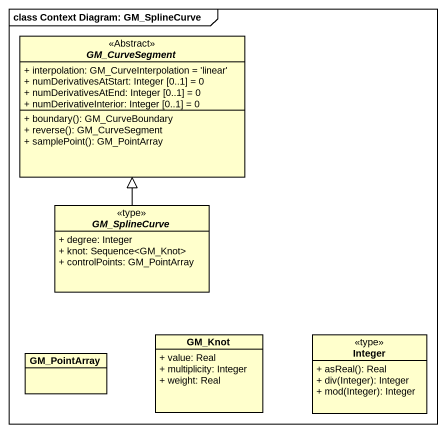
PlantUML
@startuml
mainframe class Context Diagram: GM_SplineCurve
hide circle
hide empty members
skinparam classAttributeIconSize 0
abstract class GM_CurveSegment <<Abstract>> {
  + interpolation: GM_CurveInterpolation = 'linear'
  + numDerivativesAtStart: Integer [0..1] = 0
  + numDerivativesAtEnd: Integer [0..1] = 0
  + numDerivativeInterior: Integer [0..1] = 0
  + boundary(): GM_CurveBoundary
  + reverse(): GM_CurveSegment
  + samplePoint(): GM_PointArray
}
abstract class GM_SplineCurve <<type>> {
  + degree: Integer
  + knot: Sequence<GM_Knot>
  + controlPoints: GM_PointArray
}
class GM_PointArray
class GM_Knot {
  + value: Real
  + multiplicity: Integer
  + weight: Real
}
class Integer <<type>> {
  + asReal(): Real
  + div(Integer): Integer
  + mod(Integer): Integer
}
GM_SplineCurve -up-|> GM_CurveSegment
@enduml
